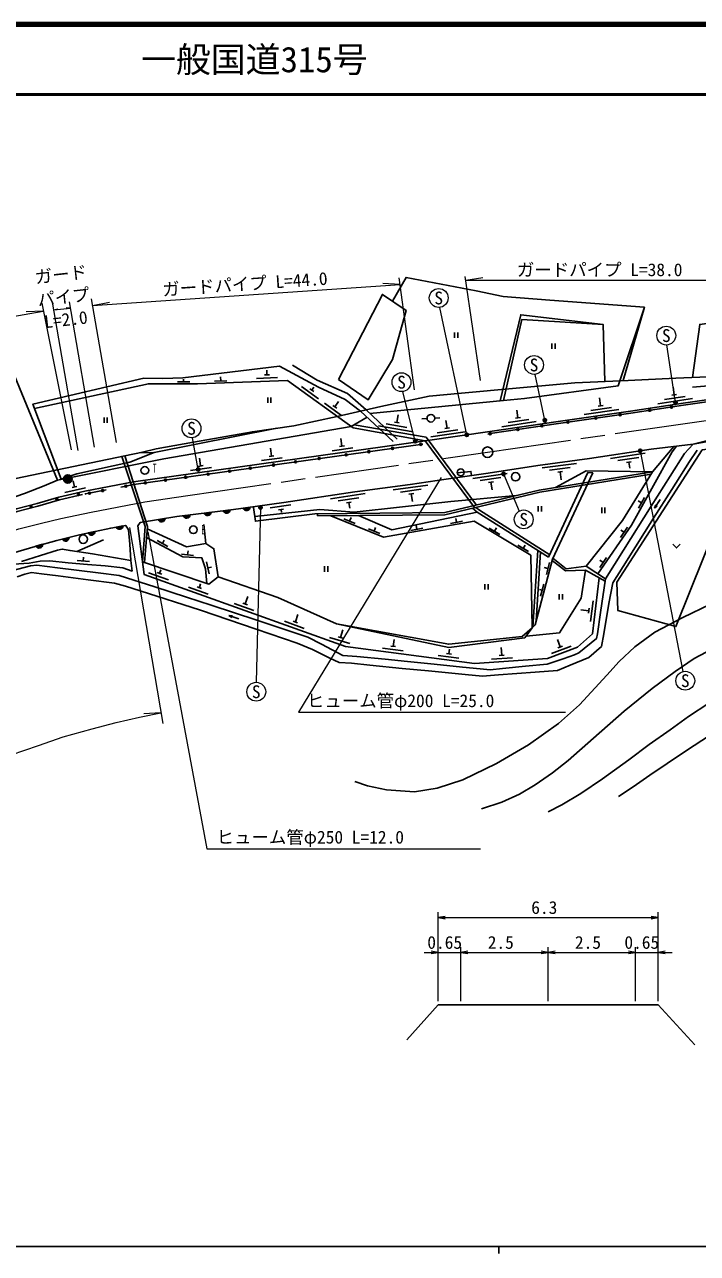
# Model space of a CAD drawing. Units: millimetres, scale not verified, with parts at other scales. Extents: x 40000 to 680000, y 20000 to 380000.
# Drawn here: x 200042 to 296482, y 204000 to 380000 of the extents above; entities that cross this region are included whole.
import ezdxf
from ezdxf.enums import TextEntityAlignment as Align

# ---------------------------------------------------------------- set-up
doc = ezdxf.new("R2010")
doc.units = ezdxf.units.MM
doc.header["$LTSCALE"] = 1000
doc.linetypes.add('CHAIN', pattern=[18.5, 12, -1.5, 3.5, -1.5])
for name, color, linetype, lineweight in [('M-BGD', 7, 'Continuous', 25), ('M-BGD-EXST', 7, 'Continuous', 25), ('M-BGD-HTXT', 7, 'Continuous', 13), ('M-BMK', 2, 'CHAIN', 13), ('M-BMK-SRVR', 3, 'Continuous', 25), ('M-STR-HTXT', 7, 'Continuous', 13), ('M-STR-STRC', 7, 'Continuous', 25), ('M-TTL', 2, 'Continuous', 140), ('M-TTL-BAND', 7, 'Continuous', 25), ('M-TTL-LINE', 7, 'Continuous', 50)]:
    doc.layers.add(name, color=color, linetype=linetype, lineweight=lineweight)
doc.layers.add('M-TTL-TXT', color=7, linetype='Continuous')
doc.styles.add('@ＭＳ ゴシック', font='')
doc.styles.add('ＭＳ ゴシック', font='')
doc.styles.get('@ＭＳ ゴシック').set_extended_font_data('@MS Gothic')
doc.styles.get('ＭＳ ゴシック').set_extended_font_data('MS Gothic')

# ---------------------------------------------------------------- blocks, each defined once
blk = doc.blocks.new('open_arrow')
at = {"color": 0, "linetype": 'Continuous', "lineweight": -2}
blk.add_lwpolyline([(7.5, 1.25), (0, 0), (7.5, -1.25)], dxfattribs=at)

msp = doc.modelspace()

# ---------------------------------------------------------------- hatches: boundary and pattern name
at = {"layer": 'M-BGD'}
for points in [[(206843, 314914, -1), (205643, 314914, -0.41421), (206243, 315514, -0.41421)], [(204838, 311987, -1), (204538, 311987, -0.41421), (204688, 312137, -0.41421)], [(207925, 312700, -1), (207625, 312700, -0.41421), (207775, 312850, -0.41421)], [(201139, 310924, -1), (200839, 310924, -0.41421), (200989, 311074, -0.41421)], [(223763, 309783, -0.82183), (222780, 309662)], [(226771, 310153, -0.82183), (225788, 310032)], [(229509, 310489, -0.82183), (228526, 310368)], [(232364, 310874, -0.82183), (231382, 310741)], [(214142, 308195, -0.82183), (213167, 308023)], [(220194, 309270, -0.82183), (219216, 309106)], [(206414, 306548, -0.82183), (205452, 306312)], [(210128, 307396, -0.82183), (209159, 307187)], [(202633, 305563, -0.82183), (201677, 305302)]]:
    msp.add_hatch(color=256, dxfattribs=at).paths.add_polyline_path(points)
at = {"layer": 'M-STR-STRC'}
for points in [[(293562, 325979, -1), (293123, 325739, -1)], [(274820, 323442, -1), (274381, 323203, -1)], [(256269, 320442, -1), (255829, 320203, -1)], [(263640, 321349, -1), (263201, 321110, -1)], [(288505, 319063, -1), (288066, 318824, -1)], [(225145, 316395, -1), (224706, 316155, -1)], [(268918, 315753, -1), (268479, 315513, -1)], [(234086, 310945, -1), (233647, 310706, -1)]]:
    msp.add_hatch(color=256, dxfattribs=at).paths.add_polyline_path(points)

# ---------------------------------------------------------------- linework, layer by layer
at = {"layer": 'M-BGD'}
for p, q in [((285818, 329002), (288876, 339504)), ((261666, 335898), (261666, 335115)), ((262133, 335898), (262133, 335115)), ((275624, 334328), (275624, 333545)), ((276091, 334328), (276091, 333545)), ((222833, 328838), (222834, 329201)), ((228156, 328963), (228134, 329525)), ((233294, 329327), (236292, 329442)), ((234426, 329821), (235126, 329848)), ((234776, 329834), (234751, 330489)), ((221958, 328840), (223708, 328837)), ((227281, 328929), (229030, 328996)), ((239723, 328146), (242155, 326389)), ((240919, 327837), (241486, 327427)), ((241202, 327632), (241513, 328062)), ((293155, 326959), (292988, 328072)), ((234891, 326590), (234891, 325808)), ((235358, 326590), (235358, 325808)), ((243022, 325762), (245453, 324005)), ((244501, 325248), (245047, 326003)), ((282612, 325404), (282453, 326517)), ((290817, 325697), (295761, 326442)), ((291739, 326291), (294706, 326738)), ((292809, 326907), (293501, 327011)), ((244217, 325453), (244785, 325043)), ((248214, 324627), (252881, 320304)), ((248996, 324804), (253449, 320622)), ((253409, 322999), (253602, 324108)), ((270763, 323671), (270596, 324784)), ((280265, 324159), (285215, 324866)), ((281191, 324746), (284161, 325170)), ((282266, 325354), (282959, 325453)), ((211428, 323724), (211428, 322942)), ((211895, 323724), (211895, 322942)), ((247273, 322693), (257589, 320905)), ((250793, 322539), (255719, 321685)), ((251855, 322812), (254811, 322300)), ((253065, 323059), (253754, 322939)), ((257726, 323580), (256978, 323534)), ((258824, 323649), (259573, 323695)), ((260254, 322137), (260947, 322237)), ((260601, 322187), (260440, 323300)), ((268424, 322410), (273369, 323152)), ((269346, 323004), (272313, 323448)), ((270417, 323619), (271109, 323723)), ((245533, 319611), (245377, 320725)), ((257444, 320368), (264551, 310816)), ((257589, 320905), (264827, 311179)), ((258254, 320939), (263203, 321653)), ((259180, 321527), (262149, 321955)), ((235428, 318198), (235272, 319312)), ((244109, 318958), (247080, 319373)), ((245186, 319563), (245879, 319659)), ((288984, 318593), (284039, 317854)), ((224924, 316729), (225617, 316826)), ((225270, 316778), (225114, 317892)), ((234005, 317545), (236976, 317960)), ((235082, 318150), (235775, 318247)), ((279168, 317156), (274212, 316493)), ((288061, 318000), (285094, 317557)), ((286990, 317385), (286298, 317282)), ((286644, 317333), (286773, 316474)), ((223847, 316124), (226818, 316540)), ((269229, 315711), (264282, 314982)), ((268305, 315120), (265337, 314683)), ((280749, 315826), (275157, 303711)), ((278236, 316577), (275263, 316180)), ((277156, 315979), (276462, 315886)), ((276809, 315932), (276958, 314817)), ((205833, 312986), (208760, 313644)), ((206856, 313677), (207539, 313831)), ((207198, 313754), (207000, 314632)), ((257824, 314033), (252870, 313354)), ((256894, 313451), (253922, 313044)), ((267233, 314507), (266540, 314405)), ((266887, 314456), (267051, 313343)), ((248856, 312823), (243912, 312081)), ((247934, 312230), (244967, 311784)), ((246864, 311614), (246171, 311510)), ((246518, 311562), (246639, 310755)), ((255816, 312849), (255122, 312754)), ((255469, 312802), (255622, 311687)), ((288483, 311522), (287992, 311796)), ((288058, 310758), (288909, 312286)), ((291162, 311993), (290342, 310737)), ((223763, 309783), (222780, 309662)), ((226771, 310153), (225788, 310032)), ((229509, 310489), (228526, 310368)), ((232364, 310874), (231382, 310741)), ((238225, 311213), (235253, 310810)), ((237146, 310613), (236453, 310519)), ((236799, 310566), (236859, 310125)), ((242045, 309921), (242048, 309621)), ((264911, 310172), (264264, 310737)), ((273667, 311046), (273667, 310264)), ((274133, 311046), (274133, 310264)), ((282759, 310815), (282759, 310033)), ((283226, 310815), (283226, 310033)), ((290342, 310737), (290498, 311212)), ((290342, 310737), (290714, 311071)), ((214142, 308195), (213167, 308023)), ((220194, 309270), (219216, 309106)), ((226042, 305695), (225714, 308417)), ((245824, 309190), (247447, 308535)), ((246635, 308863), (246846, 309384)), ((256256, 307715), (256159, 308269)), ((261100, 308566), (262824, 308869)), ((261962, 308718), (261865, 309272)), ((206414, 306548), (205452, 306312)), ((210128, 307396), (209159, 307187)), ((249336, 307773), (250959, 307119)), ((250148, 307446), (250358, 307968)), ((255394, 307563), (257118, 307866)), ((266642, 307889), (268142, 306988)), ((267392, 307439), (267682, 307921)), ((285460, 306558), (286456, 307997)), ((285958, 307278), (285496, 307598)), ((202633, 305563), (201677, 305302)), ((211375, 306184), (207516, 304528)), ((219027, 306085), (220567, 305255)), ((219797, 305670), (220064, 306165)), ((223405, 304047), (223470, 304606)), ((270756, 305417), (272256, 304516)), ((271506, 304966), (271796, 305449)), ((272894, 293705), (273596, 304695)), ((207589, 303228), (209333, 303083)), ((208461, 303156), (208508, 303716)), ((222535, 304149), (224274, 303945)), ((226101, 303037), (226484, 301329)), ((273351, 294593), (273981, 304452)), ((274826, 301243), (275275, 302935)), ((282471, 302239), (283467, 303678)), ((282969, 302958), (282507, 303278)), ((217824, 301473), (220650, 300466)), ((219059, 301511), (219718, 301276)), ((219388, 301393), (219577, 301923)), ((226293, 302183), (226842, 302306)), ((243040, 302412), (243040, 301630)), ((243506, 302412), (243506, 301630)), ((275051, 302089), (274507, 302233)), ((223529, 299440), (226354, 298432)), ((224763, 299477), (225422, 299242)), ((225093, 299360), (225281, 299890)), ((266003, 299872), (266003, 299089)), ((266469, 299872), (266469, 299089)), ((274002, 298139), (274451, 299830)), ((231656, 297020), (232034, 298080)), ((274226, 298984), (273853, 299083)), ((276672, 298420), (276672, 297637)), ((277138, 298420), (277138, 297637)), ((281176, 294506), (281535, 297484)), ((230092, 297100), (232918, 296093)), ((231326, 297138), (231986, 296903)), ((280909, 296049), (279792, 296184)), ((280867, 295702), (280951, 296397)), ((229333, 295366), (229751, 295092)), ((230757, 294896), (229333, 295366)), ((229333, 295366), (229832, 295337)), ((237288, 294535), (240114, 293527)), ((238522, 294572), (239181, 294337)), ((238852, 294455), (239229, 295515)), ((260852, 290801), (244771, 294165)), ((243770, 292224), (246642, 291355)), ((245001, 292322), (245671, 292119)), ((245336, 292220), (245662, 293297)), ((251322, 290698), (254296, 290305)), ((252521, 290994), (253215, 290902)), ((252868, 290948), (252995, 291910)), ((260874, 289890), (260962, 290554)), ((268428, 289665), (268353, 290787)), ((275569, 289907), (278372, 290976)), ((276810, 290862), (276409, 291913)), ((276483, 290737), (277137, 290986)), ((259328, 289641), (262302, 289248)), ((260527, 289936), (261221, 289845)), ((266961, 289116), (269954, 289316)), ((268078, 289641), (268777, 289688))]:
    msp.add_line(p, q, dxfattribs=at)
for points in [[(252790, 340378), (254722, 343777), (264757, 341854), (268645, 341071), (275336, 340529), (288876, 339504), (285372, 328981)], [(295751, 329473), (296816, 337066), (301246, 337681), (303830, 337552), (307272, 337212), (309058, 337599), (314091, 338517), (317556, 339057), (324044, 342710), (328548, 341935), (333226, 340876)], [(283231, 328883), (282978, 337035), (271152, 338437), (268203, 326115)], [(282978, 337035), (271321, 337763), (268664, 326160)], [(295770, 328074), (303319, 328698), (304476, 329883), (306301, 331082), (313299, 334697)], [(205302, 314870), (201231, 325647), (217127, 329353), (219842, 329309), (222712, 329419), (236580, 331055), (242170, 328053), (245988, 326310), (248214, 324627)], [(238430, 331209), (241969, 329052), (246322, 327142), (248996, 324804)], [(169287, 302905), (179881, 307613), (183152, 308971), (198800, 314983), (204518, 316196), (216965, 318773), (218923, 319258), (224259, 320194), (232711, 321677), (238649, 322550), (244849, 323866), (251122, 325284), (258052, 326799), (262672, 327216), (270500, 327943), (278900, 328685), (286571, 329036), (293404, 329374), (301426, 329713), (309682, 330174)], [(257444, 320368), (267084, 321758), (276172, 323120), (286895, 324651), (294445, 325788), (304203, 327151), (311713, 328088), (316429, 328666), (320824, 329264), (324565, 329642), (329469, 330123), (332772, 330213), (337989, 330315), (343076, 330283), (347267, 330059), (352299, 329478), (356717, 329006), (362216, 328264), (365730, 327607), (371501, 326448), (377481, 324852), (381329, 323781)], [(201470, 325015), (217796, 328564), (224823, 328554), (237710, 329045), (247143, 322228), (257444, 320368)], [(285372, 328981), (285114, 328259), (271700, 326444), (268664, 326160), (249523, 324309)], [(266418, 321358), (267128, 321461), (276215, 322823), (286939, 324354), (294488, 325491), (303889, 326804)], [(249137, 323772), (246844, 322444), (220018, 317821), (204767, 314763)], [(236216, 322193), (218608, 318731), (216464, 318669)], [(295871, 319910), (298273, 320323), (303974, 321042), (309297, 321832), (314378, 322552), (318802, 322768), (324126, 323001), (331342, 323379), (336216, 323649), (338346, 323793)], [(257444, 320368), (215658, 314525), (208687, 313166), (204936, 312323), (201851, 311414), (198888, 310633), (194870, 309479), (191062, 308254), (187599, 307122), (183395, 305498), (180221, 304188), (176104, 302408), (173262, 301144), (170665, 299724), (168374, 298512), (165157, 296628), (158180, 292673), (147962, 286872), (82996, 250100)], [(282384, 300759), (281418, 292763), (279284, 290842), (274977, 289200), (264516, 288502), (246019, 290945), (217191, 301221), (216261, 308231), (216592, 308667), (221873, 309551), (229666, 310508), (237189, 311527), (247392, 313058), (255286, 314139), (260471, 314888), (266478, 315759), (273611, 316867), (281028, 317859), (289826, 319174), (295871, 319910), (299068, 320733)], [(198191, 301753), (200887, 302476), (201799, 302588), (204758, 302177), (210593, 301453), (213614, 301078), (218713, 299465), (223245, 297981), (226778, 296833), (233314, 294684), (237509, 293299), (240621, 292271), (242619, 291248), (245678, 289626), (247688, 289514), (251739, 289098), (254923, 288761), (258755, 288375), (262806, 287962), (265340, 287713), (266789, 287600), (268536, 287775), (271815, 288126), (274924, 288388), (277258, 289161), (278881, 289748), (279484, 290038), (281996, 292059), (282146, 292757), (282583, 295779), (283286, 300613), (285901, 304744), (289856, 311035), (292560, 315344), (294646, 318585), (295871, 319910)], [(198976, 300895), (200100, 301280), (201039, 301515), (202464, 301322), (204836, 301037), (209174, 300491), (212950, 299989), (214518, 299544), (216605, 298891), (225237, 296124), (233257, 293397), (239130, 291425), (241310, 290495), (243800, 289272), (245154, 288655), (246897, 288546), (249505, 288245), (254170, 287792), (257917, 287457), (263212, 286911), (265664, 286694), (267969, 286870), (273238, 287247), (276407, 287481), (278260, 288252), (280896, 289335), (282724, 290935), (283077, 292757), (283798, 297101), (284336, 300066), (285820, 302403), (287608, 305221), (290166, 309298), (292792, 313392), (295334, 317400), (296425, 319048)], [(205302, 314870), (207514, 315674), (215150, 317325), (218608, 318731)], [(257112, 319918), (215724, 314130), (213827, 313760)], [(293096, 319572), (290043, 315957), (285759, 308966), (280551, 302409)], [(282188, 301335), (287020, 308318), (292873, 318823), (293474, 319618)], [(216946, 303069), (217341, 308098), (213965, 318152)], [(217239, 302970), (217644, 308135), (214412, 318244)], [(232852, 310850), (233121, 308861), (241631, 309917), (260260, 310100), (273821, 313302), (290043, 315957)], [(242048, 309621), (260296, 309800), (273880, 313008), (289836, 315619)], [(262068, 315805), (264011, 315998), (264096, 315413)], [(280749, 315826), (281482, 315783), (275705, 303455), (273205, 294043), (272778, 293579)], [(276139, 313682), (280513, 316081), (290043, 315957)], [(211749, 313355), (208770, 312775), (208700, 312759)], [(208365, 312684), (205037, 311936), (201958, 311028), (198994, 310247), (194986, 309096), (191185, 307873), (187733, 306745), (183543, 305126), (180376, 303820), (176264, 302042), (173900, 300990)], [(233029, 309540), (242355, 310564), (247271, 310166), (261137, 311714), (270560, 312532)], [(275157, 303711), (264911, 310172), (252689, 307643), (247910, 309672)], [(264722, 310846), (265229, 310435), (275316, 304054)], [(197491, 304069), (201564, 305271), (204688, 306124), (207939, 306922), (212392, 307886), (214554, 308268), (214935, 307632), (215117, 305600), (215295, 303253), (215462, 301716), (214118, 302170), (211575, 302460), (209075, 302694), (206283, 302926), (203651, 303173), (202284, 303130), (200713, 302883), (198453, 302722)], [(272778, 293579), (272593, 303985), (264462, 308871), (251507, 306594), (243957, 309639)], [(226181, 299945), (225973, 302041), (225438, 303627), (222718, 303757), (217521, 306557)], [(217617, 307786), (223233, 305189), (226042, 305695), (227175, 304922), (227789, 300923)], [(199617, 303078), (202316, 303980), (204745, 304728), (205437, 304868), (206557, 304674), (209793, 304184), (215295, 303253)], [(292944, 305567), (293474, 305037), (294005, 305567)], [(272778, 293579), (271351, 292338), (260828, 291246), (244771, 294165), (236350, 297921), (227789, 300923), (226434, 299859), (216946, 303069)], [(283238, 300286), (280436, 301838), (277577, 301761), (275653, 303262)], [(283286, 300613), (280551, 302409), (277664, 302073), (275755, 303563)], [(280436, 301838), (279799, 297844), (276730, 292888), (271920, 292397)], [(247362, 271587), (249197, 270969), (251923, 270374), (255924, 270127), (259195, 270634), (262841, 271826), (267689, 274147), (272249, 276834), (276563, 279897), (279599, 282584), (283518, 286800), (285243, 288775), (287497, 290867), (290397, 292997), (294402, 295081), (298354, 297000)], [(272778, 293579), (271741, 292151), (260852, 290801)], [(265548, 267691), (268450, 268613), (270998, 269764), (273207, 271104), (275687, 272821), (277951, 274602), (281566, 277820), (285970, 281647), (290005, 284901), (293271, 287356), (296003, 289187), (299458, 291001)], [(275075, 267263), (277042, 268260), (279769, 269877), (282887, 271979), (286642, 274672), (289579, 276895), (292551, 278979), (295221, 280912), (298095, 282821)], [(285167, 269450), (287279, 270821), (289649, 272494), (292151, 274183), (294925, 276030), (298202, 278164)], [(296086, 233856), (290836, 239606), (259336, 239606), (254836, 234606)]]:
    msp.add_lwpolyline(points, dxfattribs=at)
for points in [[(245056, 329174), (249278, 326237), (252782, 332025), (254751, 339046), (251340, 341363)], [(169287, 302905), (161730, 317022), (178031, 325488), (184665, 328838), (197191, 333068), (204767, 314763), (202842, 313918), (200022, 312855), (195299, 311219), (188723, 309245), (184759, 308036), (179674, 305599), (170131, 301156)], [(297151, 319117), (301571, 319660), (301408, 313756), (293406, 293778), (285080, 296076), (284948, 300162)]]:
    msp.add_lwpolyline(points, close=True, dxfattribs=at)
for centre, radius in [((258275, 323615), 550), ((285407, 324135), 150), ((289629, 324759), 150), ((292763, 325232), 150), ((270754, 322004), 150), ((274196, 322520), 150), ((277915, 323066), 150), ((281908, 323636), 150), ((266773, 321410), 150), ((249385, 318837), 150), ((252781, 319312), 150), ((256821, 319877), 150), ((235713, 316925), 150), ((238888, 317369), 150), ((242257, 317840), 150), ((246138, 318383), 150), ((206243, 314914), 600), ((223127, 315165), 150), ((226359, 315617), 150), ((229434, 316047), 150), ((232405, 316463), 150), ((262563, 315854), 500), ((270410, 315235), 600), ((211228, 313254), 150), ((214550, 313901), 150), ((217354, 314358), 150), ((220242, 314762), 150), ((204688, 311987), 150), ((207775, 312700), 150), ((209348, 312888), 150), ((200989, 310924), 150), ((208450, 306298), 600)]:
    msp.add_circle(centre, radius, dxfattribs=at)
for centre, start, end in [((223260, 309820), 198.17685, 355.83504), ((226268, 310189), 198.17685, 355.83504), ((229006, 310526), 198.17685, 355.83504), ((231860, 310904), 198.87867, 356.53686), ((213637, 308205), 201.17205, 358.83024), ((219689, 309284), 200.6735, 358.33169), ((205910, 306525), 204.97171, 2.6299), ((209623, 307387), 203.3848, 1.04299), ((202130, 305527), 206.44405, 4.10224)]:
    msp.add_arc(centre, 505, start, end, dxfattribs=at)
at = {"layer": 'M-BGD-EXST'}
for centre in [(217280, 316144), (224237, 307647)]:
    msp.add_circle(centre, 550, dxfattribs=at)
at = {"layer": 'M-BGD-HTXT'}
for p, q in [((263421, 321229), (259563, 339501)), ((293343, 325859), (292113, 334108)), ((274601, 323322), (273220, 329906)), ((256049, 320323), (254274, 327442)), ((224926, 316275), (224100, 320829)), ((288285, 318944), (294373, 287326)), ((268698, 315633), (270928, 310309)), ((233866, 310825), (233213, 285794))]:
    msp.add_line(p, q, dxfattribs=at)
for centre in [(259399, 340841), (292019, 335455), (273058, 331246), (254068, 328777), (223969, 322172), (271584, 309129), (294739, 286027), (233249, 284445)]:
    msp.add_circle(centre, 1350, dxfattribs=at)
at = {"layer": 'M-BMK'}
msp.add_lwpolyline([(84391, 247325), (170682, 296113), (174796, 298463), (178979, 300505), (181640, 301675), (185436, 303164), (189232, 304565), (195468, 306609), (199233, 307755), (202449, 308602), (205242, 309275), (209605, 310147), (217286, 311668), (223444, 312544), (266408, 318755), (290028, 322204), (300076, 323634)], dxfattribs=at)
at = {"layer": 'M-BMK-SRVR'}
msp.add_circle((266408, 318755), 750, dxfattribs=at)
at = {"layer": 'M-STR-HTXT'}
for p, q in [((255916, 327676), (253717, 343747)), ((265388, 329009), (263203, 343910)), ((263276, 343410), (265707, 343752)), ((263276, 343410), (301519, 343410)), ((209793, 339746), (253853, 342754)), ((253853, 342754), (251404, 342929)), ((202496, 340119), (206720, 319074)), ((207728, 319019), (204074, 339965)), ((206452, 340293), (210025, 319463)), ((213227, 320141), (209620, 340736)), ((209793, 339746), (212196, 340252)), ((202729, 338958), (200275, 338875)), ((204221, 339124), (206607, 339390)), ((204221, 339124), (204815, 339276)), ((206607, 339390), (205994, 339408)), ((259732, 315145), (239291, 281502)), ((215074, 307969), (219842, 279903)), ((217733, 307341), (226148, 261959)), ((219582, 281432), (217133, 281269)), ((239291, 281502), (277593, 281502)), ((226148, 261959), (265403, 261959)), ((259336, 240106), (259336, 252856)), ((259336, 252106), (290836, 252106)), ((290836, 240106), (290836, 252856)), ((257336, 247106), (264586, 247106)), ((262586, 240106), (262586, 247856)), ((262586, 247106), (275086, 247106)), ((275086, 240106), (275086, 247856)), ((275086, 247106), (287586, 247106)), ((285586, 247106), (292836, 247106)), ((287586, 240106), (287586, 247856))]:
    msp.add_line(p, q, dxfattribs=at)
for points in [[(175419, 331582), (179083, 333000), (182607, 334183), (186878, 335519), (192872, 337167), (197268, 338003), (202729, 338958)], [(158716, 255160), (189804, 271919), (194222, 273811), (198118, 275431), (202024, 276759), (205597, 277977), (209710, 279149), (213173, 280063), (216498, 280788), (219582, 281432)]]:
    msp.add_lwpolyline(points, dxfattribs=at)
at = {"layer": 'M-STR-STRC'}
for centre in [(293343, 325859), (274601, 323322), (256049, 320323), (263421, 321229), (288285, 318944), (224926, 316275), (268698, 315633), (233866, 310825)]:
    msp.add_circle(centre, 250, dxfattribs=at)
at = {"layer": 'M-TTL'}
msp.add_line((680000, 380000), (40000, 380000), dxfattribs=at)
at = {"layer": 'M-TTL-BAND'}
for p, q in [((40000, 205000), (579000, 205000)), ((268000, 205000), (268000, 204000))]:
    msp.add_line(p, q, dxfattribs=at)
at = {"layer": 'M-TTL-LINE'}
msp.add_line((40000, 370000), (680000, 370000), dxfattribs=at)

# ---------------------------------------------------------------- block references
at = {"layer": 'M-STR-HTXT', "xscale": 133, "yscale": 133}
for p in [(259336, 252106), (262586, 247106), (262586, 247106), (275086, 247106), (290836, 247106)]:
    msp.add_blockref('open_arrow', p, dxfattribs=at)
at = {"layer": 'M-STR-HTXT', "xscale": 133, "yscale": 133, "rotation": 180}
for p in [(290836, 252106), (259336, 247106), (275086, 247106), (287586, 247106), (287586, 247106)]:
    msp.add_blockref('open_arrow', p, dxfattribs=at)

# ---------------------------------------------------------------- texts
at = {"layer": 'M-BGD-EXST', "style": '@ＭＳ ゴシック', "width": 0.5}
for s, p in [('T', (218692, 316469)), ('E', (225628, 307669))]:
    msp.add_text(s, height=1320, dxfattribs=at).set_placement(p, align=Align.MIDDLE_CENTER)
at = {"layer": 'M-BGD-HTXT', "style": 'ＭＳ ゴシック'}
for p in [(259399, 340841), (292019, 335455), (273058, 331246), (254068, 328777), (223969, 322172), (271584, 309129), (294739, 286027), (233249, 284445)]:
    msp.add_text('S', height=1833, dxfattribs=at).set_placement(p, align=Align.MIDDLE_CENTER)
at = {"layer": 'M-STR-HTXT', "style": 'ＭＳ ゴシック'}
for s, rotation, p in [('ガード', 6.364, (205416, 342762)), ('ガードパイプ L=44.0', 3.906, (231722, 341388)), ('パイプ', 6.364, (205776, 339534)), ('L=2.0', 6.364, (206136, 336305))]:
    msp.add_text(s, height=1833, rotation=rotation, dxfattribs=at).set_placement(p, align=Align.BOTTOM_CENTER)
msp.add_text('ガードパイプ L=38.0', height=1833, dxfattribs=at).set_placement((282468, 343421), align=Align.BOTTOM_CENTER)
for s, p in [('ヒューム管φ200 L=25.0', (267369, 281694)), ('ヒューム管φ250 L=12.0', (254421, 262151))]:
    msp.add_text(s, height=1833, dxfattribs=at).set_placement(p, align=Align.BOTTOM_RIGHT)
for s, p in [('6.3', (274531, 253544)), ('0.65', (260256, 248544)), ('2.5', (268294, 248544)), ('2.5', (280794, 248544)), ('0.65', (288506, 248544))]:
    msp.add_text(s, height=1833, dxfattribs=at).set_placement(p, align=Align.MIDDLE_CENTER)
at = {"layer": 'M-TTL-TXT', "style": 'ＭＳ ゴシック'}
msp.add_text('一般国道315号', height=3666, dxfattribs=at).set_placement((216734, 375000), align=Align.MIDDLE_LEFT)

doc.saveas('drawing.dxf')
